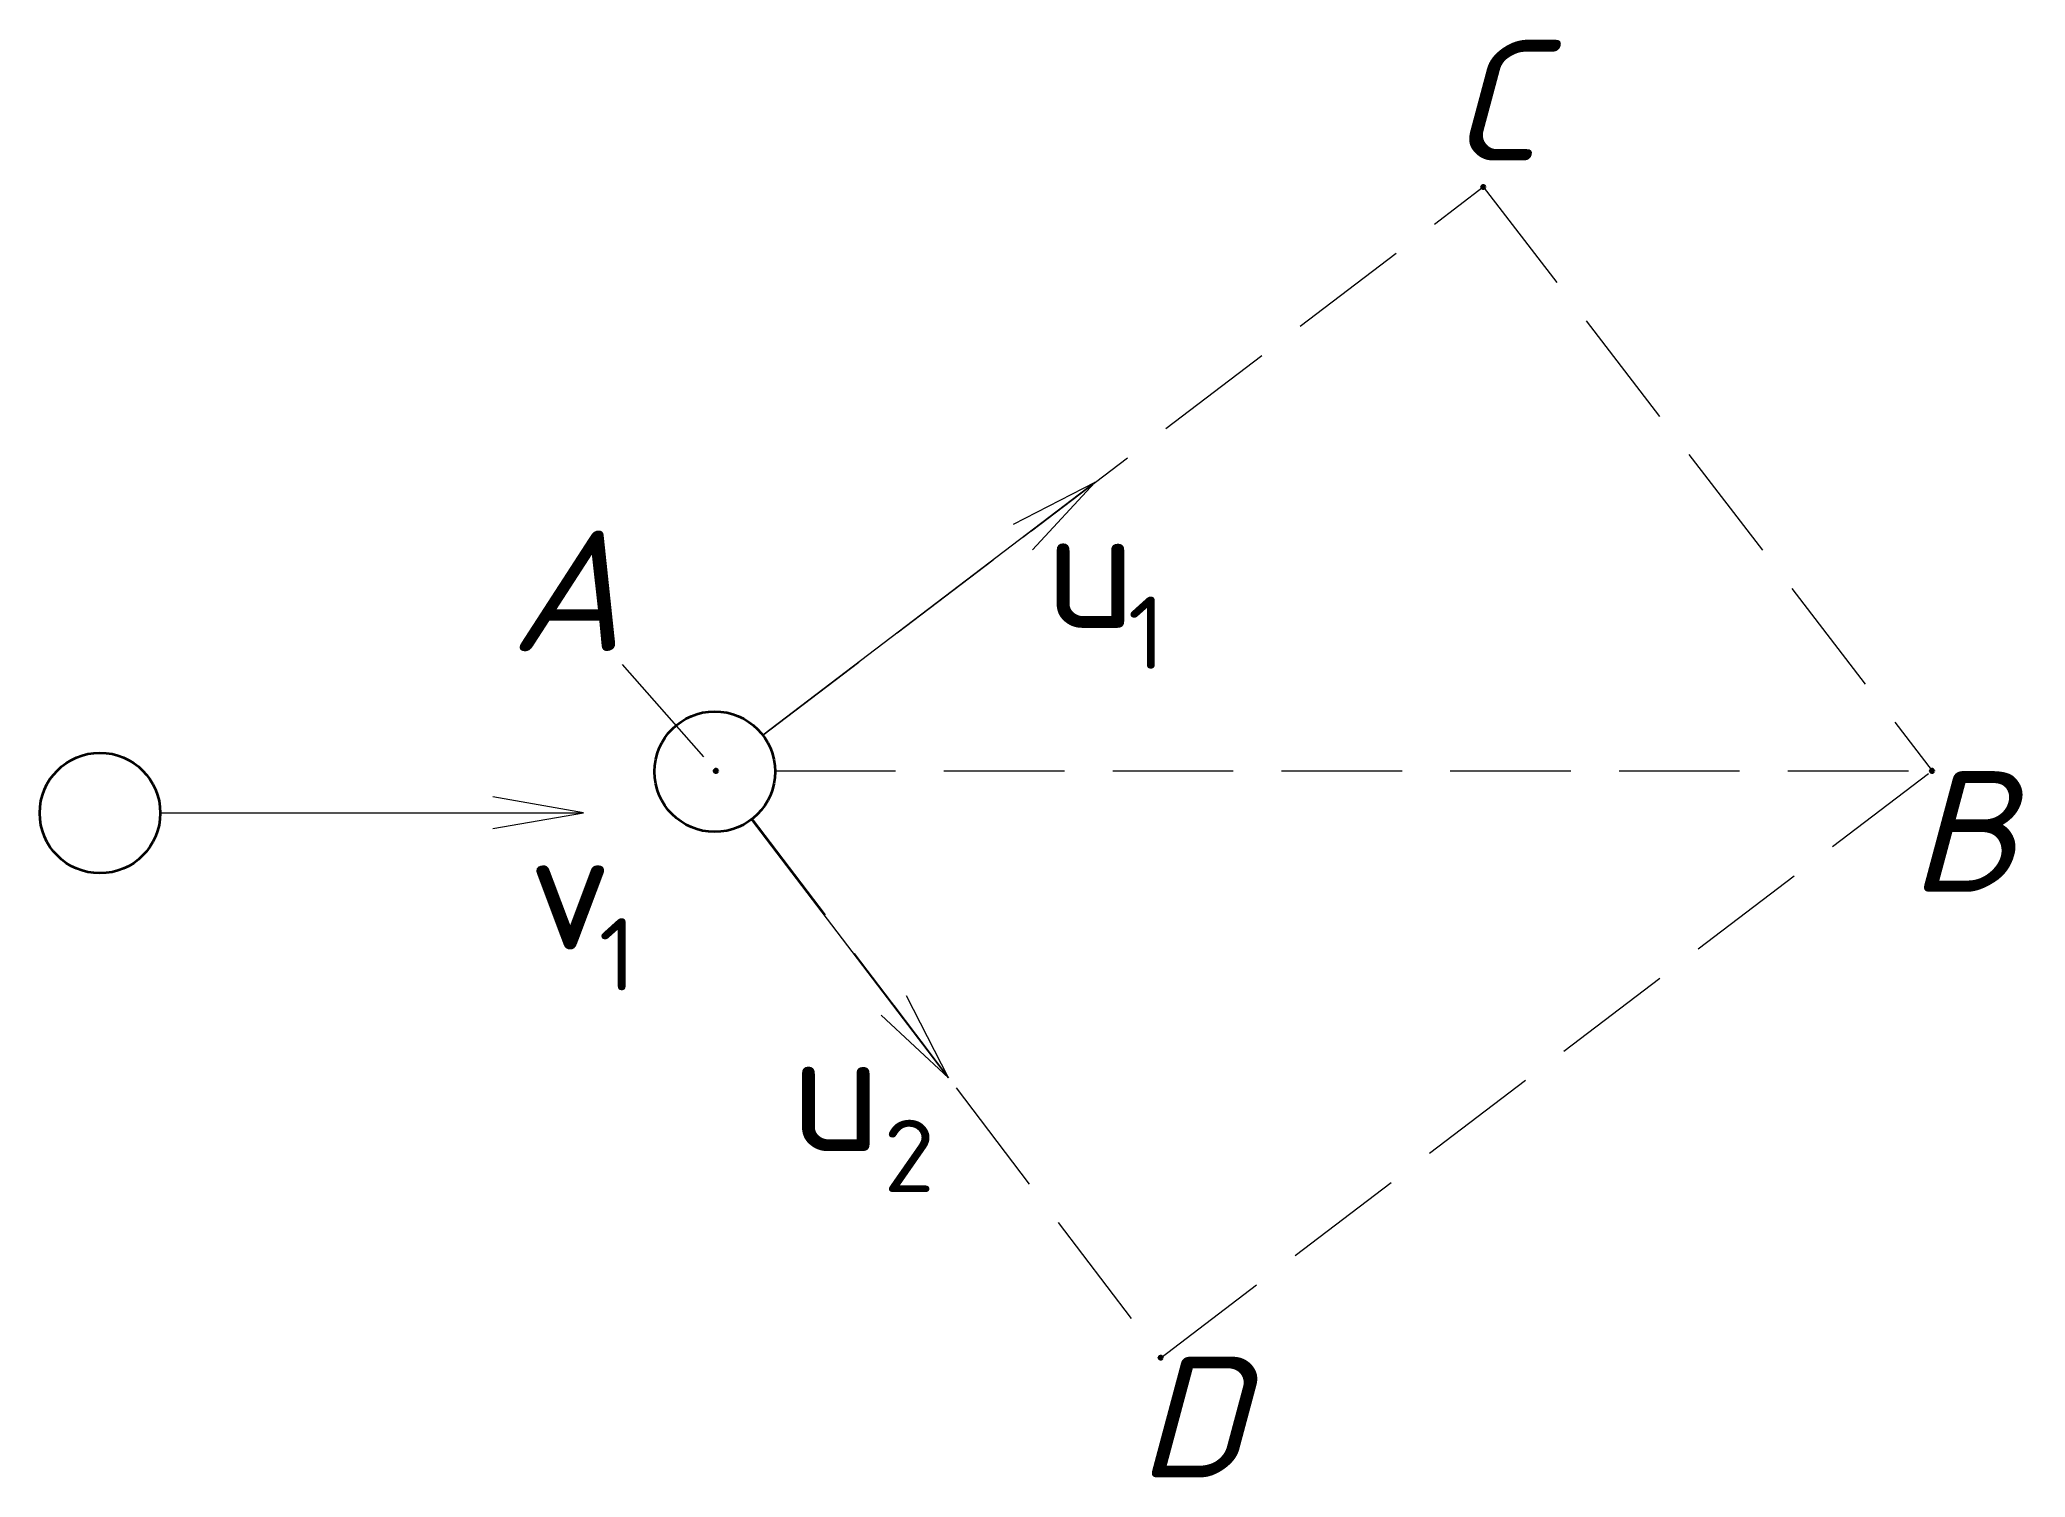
# Paper-space layout 'Чертёж' of a CAD drawing. Header units: millimetres. Extents: x 41.5 to 123.8, y 157.8 to 217.4.
import ezdxf

# ---------------------------------------------------------------- set-up
doc = ezdxf.new("R2010")
doc.units = ezdxf.units.MM
doc.linetypes.add('GOST2.303 4', pattern=[7, 5, -2, 0])
doc.linetypes.add('GOST2.303 5', pattern=[24, 20, -1.5, 1, -1.5])
for name, color, linetype, lineweight in [('Метки точек', 7, 'Continuous', 80), ('Основные', 7, 'Continuous', 35), ('Размерные', 7, 'Continuous', 15), ('Текст', 7, 'GOST2.303 5', 25), ('Тонкие', 7, 'Continuous', 15), ('Штриховые', 7, 'GOST2.303 4', 15)]:
    doc.layers.add(name, color=color, linetype=linetype, lineweight=lineweight)
doc.styles.add('Английские буквы 3', font='romans.shx', dxfattribs={"height": 3})
doc.styles.add('Формулы 5', font='romans.shx', dxfattribs={"oblique": 15, "height": 5})

psp = doc.layouts.new('Чертёж')

# ---------------------------------------------------------------- linework, layer by layer
at = {"layer": 'Метки точек'}
for centre in [(101.367, 211.264), (69.543, 187.051), (119.976, 187.052), (87.991, 162.715)]:
    psp.add_circle(centre, 0.01, dxfattribs=at)
at = {"layer": 'Основные'}
for centre in [(69.5, 187.018), (44.004, 185.303)]:
    psp.add_circle(centre, 2.5, dxfattribs=at)
psp.add_point((101.366, 211.264), dxfattribs=at)
psp.add_point((101.366, 211.264), dxfattribs=at)
at = {"layer": 'Размерные'}
for p, q in [((85.257, 199.007), (71.489, 188.532)), ((85.257, 199.007), (81.872, 197.262)), ((82.273, 196.736), (85.257, 199.007)), ((82.673, 196.21), (85.257, 199.007)), ((46.5, 185.305), (60.299, 185.317)), ((64.049, 185.317), (60.299, 185.978)), ((60.299, 185.317), (64.049, 185.317)), ((60.299, 184.656), (64.049, 185.317)), ((79.188, 174.328), (71.017, 185.031)), ((76.922, 177.317), (79.188, 174.328)), ((79.188, 174.328), (77.449, 177.716)), ((76.395, 176.917), (79.188, 174.328))]:
    psp.add_line(p, q, dxfattribs=at)
at = {"layer": 'Тонкие'}
psp.add_line((65.661, 191.464), (69.034, 187.63), dxfattribs=at)
at = {"layer": 'Штриховые'}
for p, q in [((71.489, 188.532), (101.366, 211.264)), ((101.366, 211.264), (119.976, 187.052)), ((71.999, 187.051), (119.976, 187.052)), ((87.991, 162.715), (119.976, 187.052)), ((71.053, 185.059), (87.991, 162.715))]:
    psp.add_line(p, q, dxfattribs=at)

# ---------------------------------------------------------------- texts
at = {"layer": 'Текст', "style": 'Формулы 5', "oblique": 15}
for s, p in [('С', (100.114, 212.353)), ('A', (60.983, 192.018)), ('B', (119.024, 182.042)), ('D', (87.006, 157.758))]:
    psp.add_text(s, height=5, dxfattribs=at).set_placement(p)
at = {"layer": 'Текст', "lineweight": 60, "style": 'Формулы 5'}
for s, p in [('u', (83.193, 192.981)), ('v', (61.727, 179.644)), ('u', (72.631, 171.284))]:
    psp.add_text(s, height=5, dxfattribs=at).set_placement(p)
at = {"layer": 'Текст', "style": 'Английские буквы 3'}
for s, p in [('1', (86.625, 191.279)), ('1', (64.684, 177.942)), ('2', (76.492, 169.583))]:
    psp.add_text(s, height=3, dxfattribs=at).set_placement(p)

doc.saveas('drawing.dxf')
